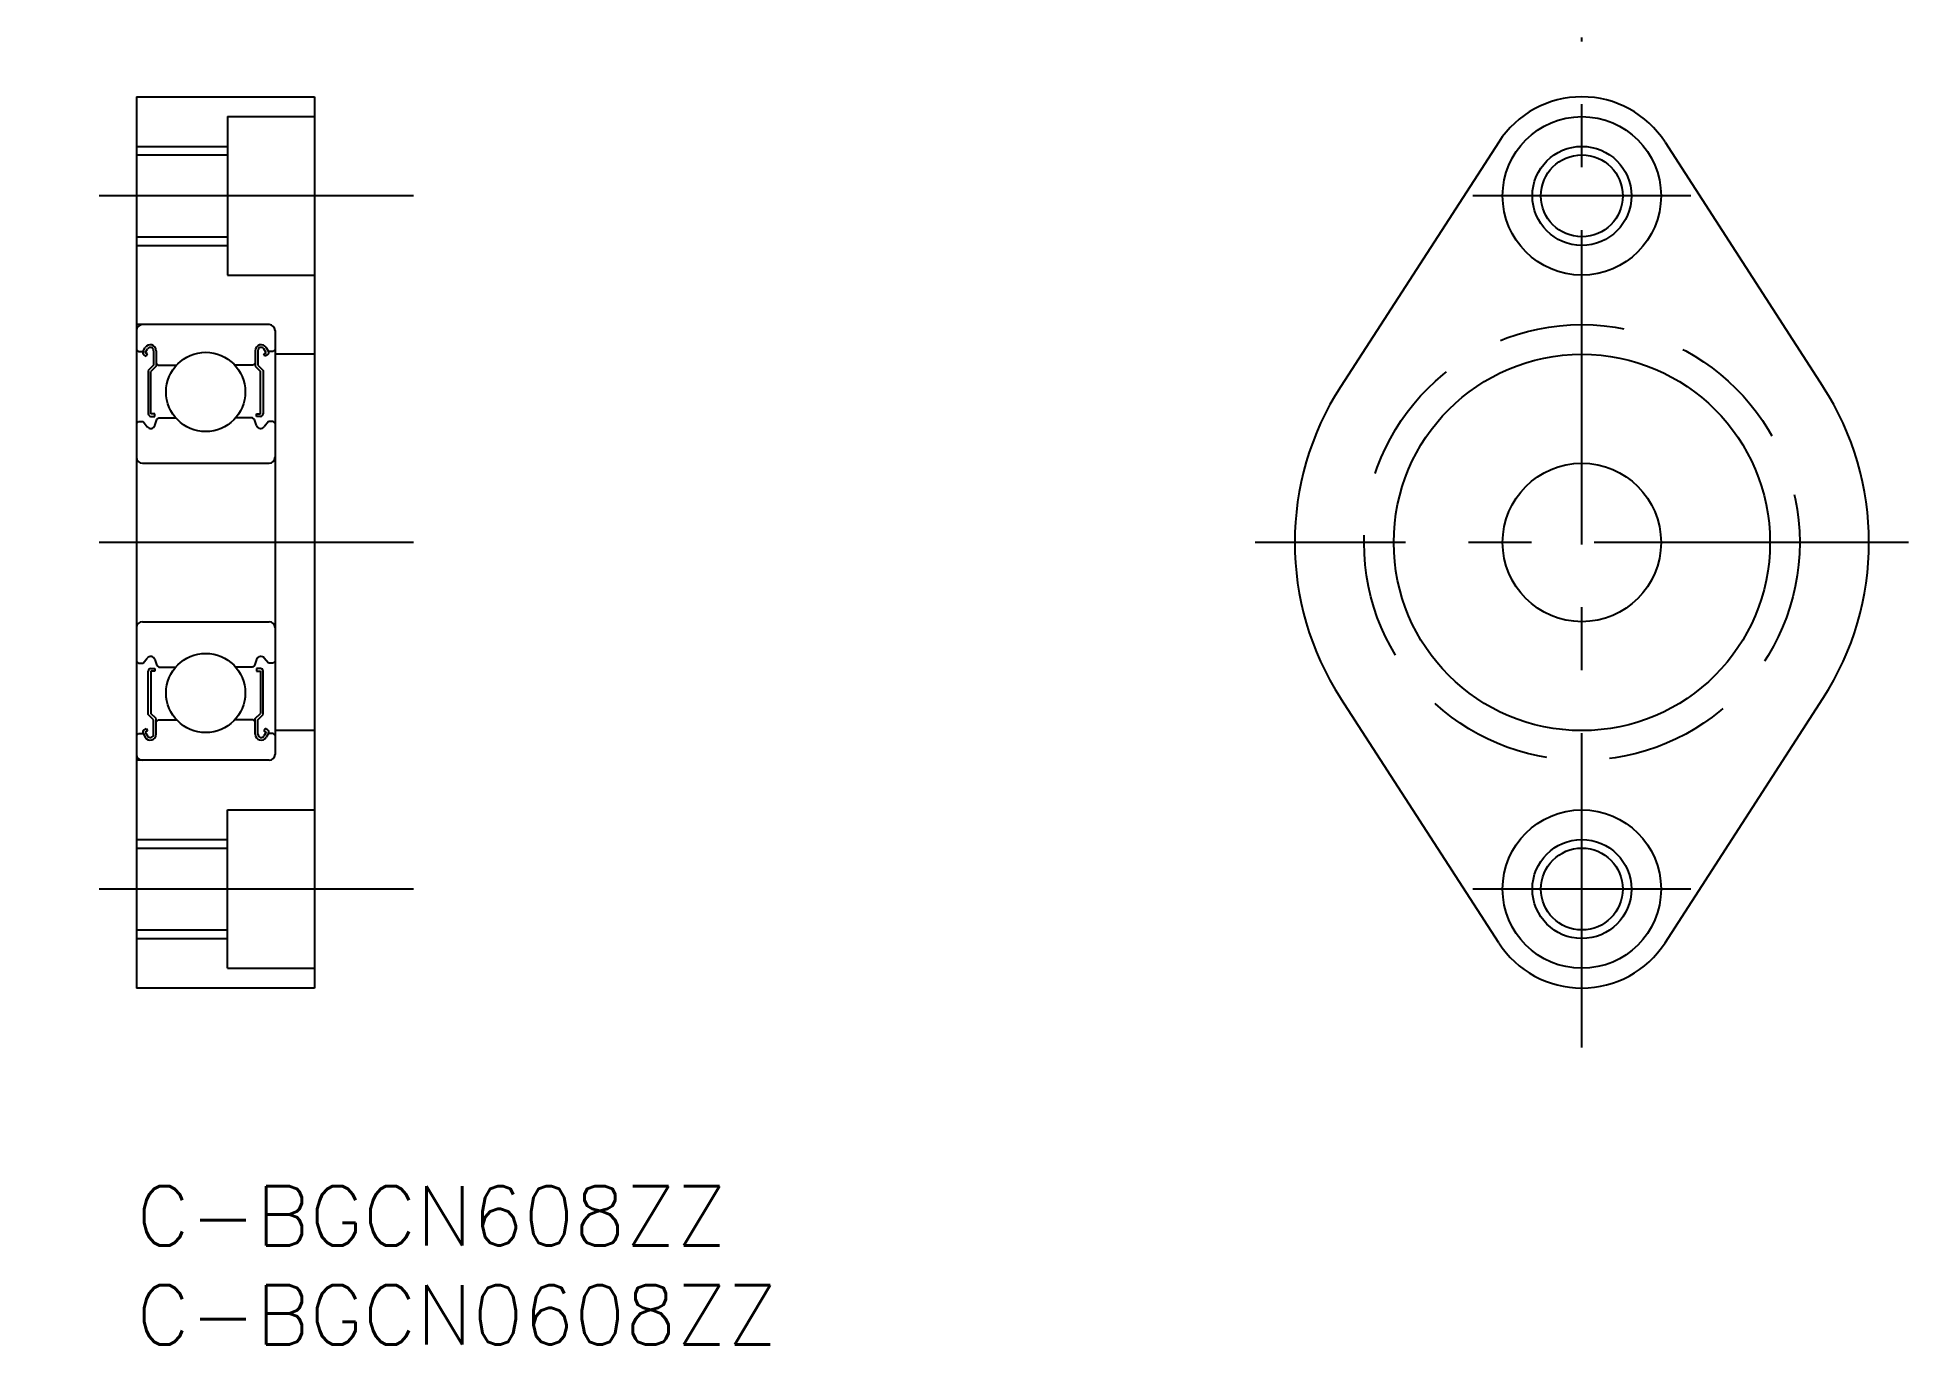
# Model space of a CAD drawing. Extents: x -5 to 89.5, y -8 to 58.
import ezdxf

# ---------------------------------------------------------------- set-up
doc = ezdxf.new("R2010")
doc.units = 0
doc.header["$LTSCALE"] = 0.5
doc.linetypes.add('CENTER', pattern=[50.8, 31.75, -6.35, 6.35, -6.35])
doc.linetypes.add('DASHED', pattern=[19.05, 12.7, -6.35])
for name, color, linetype in [('MSM_CENTER', 1, 'CENTER'), ('MSM_CONTINUOUS', 7, 'CONTINUOUS'), ('MSM_DASHED', 4, 'DASHED'), ('MSM_NARROW', 5, 'CONTINUOUS'), ('MSM_PART_NUMBER', 7, 'CONTINUOUS')]:
    doc.layers.add(name, color=color, linetype=linetype)
doc.styles.get("Standard").update_dxf_attribs({"font": 'txt.shx', "height": 3, "bigfont": 'bigfont.shx'})

# ---------------------------------------------------------------- blocks, each defined once
blk = doc.blocks.new('*U23')
at = {"layer": 'MSM_PART_NUMBER'}
blk.add_text('C-BGCN608ZZ', height=3, dxfattribs=at).set_placement((0, -3))
blk = doc.blocks.new('*U24')
at = {"layer": 'MSM_PART_NUMBER'}
blk.add_text('C-BGCN0608ZZ', height=3, dxfattribs=at).set_placement((0, -8))

msp = doc.modelspace()

# ---------------------------------------------------------------- linework, layer by layer
at = {"layer": 'MSM_CENTER'}
for p, q in [((73, 7), (73, 58)), ((14, 50), (-5, 50)), ((78.5, 50), (67.5, 50)), ((14, 32.5), (-5, 32.5)), ((89.5, 32.5), (56.5, 32.5)), ((14, 15), (-5, 15)), ((78.5, 15), (67.5, 15))]:
    msp.add_line(p, q, dxfattribs=at)
at = {"layer": 'MSM_CONTINUOUS'}
for p, q in [((0, 55), (9, 55)), ((0, 55), (0, 10)), ((9, 55), (9, 10)), ((4.6, 54), (9, 54)), ((4.6, 54), (4.6, 46)), ((0, 52.067), (4.6, 52.067)), ((68.801, 52.714), (60.823, 40.371)), ((77.199, 52.714), (85.177, 40.371)), ((0, 47.933), (4.6, 47.933)), ((4.6, 46), (9, 46)), ((6.7, 43.5), (0, 43.5)), ((7, 43.2), (7, 21.8)), ((0, 42.25), (0.1, 42.15)), ((0.1, 42.15), (0.333, 42.15)), ((0.334, 42.151), (0.444, 42.336)), ((0.382, 41.968), (0.498, 41.901)), ((0.449, 42.083), (0.559, 42.269)), ((0.564, 42.017), (0.449, 42.083)), ((0.498, 41.901), (0.564, 42.017)), ((0.867, 42.184), (0.867, 41.45)), ((1, 42.184), (1, 41.395)), ((6, 42.184), (6, 41.395)), ((6.133, 42.184), (6.133, 41.45)), ((6.436, 42.017), (6.551, 42.083)), ((6.502, 41.901), (6.436, 42.017)), ((6.551, 42.083), (6.441, 42.269)), ((6.618, 41.968), (6.502, 41.901)), ((6.666, 42.151), (6.556, 42.336)), ((6.9, 42.15), (6.667, 42.15)), ((7, 42.25), (6.9, 42.15)), ((9, 42), (7, 42)), ((0.867, 41.45), (0.6, 41.183)), ((0.6, 41.183), (0.6, 38.998)), ((1, 41.395), (0.733, 41.128)), ((0.733, 38.998), (0.733, 41.128)), ((1, 41.55), (1.1, 41.45)), ((1.1, 41.45), (2.024, 41.45)), ((5.9, 41.45), (4.976, 41.45)), ((6, 41.55), (5.9, 41.45)), ((6, 41.395), (6.267, 41.128)), ((6.133, 41.45), (6.4, 41.183)), ((6.267, 38.998), (6.267, 41.128)), ((6.4, 41.183), (6.4, 38.998)), ((0.933, 38.998), (0.733, 38.998)), ((0.733, 38.865), (0.933, 38.865)), ((0.933, 38.865), (0.933, 38.998)), ((1.039, 38.706), (1.139, 38.8)), ((1.139, 38.8), (1.98, 38.8)), ((5.861, 38.8), (5.02, 38.8)), ((5.961, 38.706), (5.861, 38.8)), ((6.067, 38.998), (6.267, 38.998)), ((6.067, 38.865), (6.067, 38.998)), ((6.267, 38.865), (6.067, 38.865)), ((0, 38.5), (0.1, 38.6)), ((0.1, 38.6), (0.333, 38.6)), ((0.333, 38.6), (0.546, 38.34)), ((0.929, 38.405), (1.039, 38.706)), ((6.071, 38.405), (5.961, 38.706)), ((6.667, 38.6), (6.454, 38.34)), ((6.9, 38.6), (6.667, 38.6)), ((7, 38.5), (6.9, 38.6)), ((0.3, 36.5), (6.7, 36.5)), ((0.3, 28.5), (6.7, 28.5)), ((0, 26.5), (0.1, 26.4)), ((0.333, 26.4), (0.546, 26.66)), ((0.929, 26.595), (1.039, 26.294)), ((6.071, 26.595), (5.961, 26.294)), ((6.667, 26.4), (6.454, 26.66)), ((7, 26.5), (6.9, 26.4)), ((0.1, 26.4), (0.333, 26.4)), ((0.6, 23.817), (0.6, 26.002)), ((0.733, 26.135), (0.933, 26.135)), ((0.733, 26.002), (0.733, 23.872)), ((0.933, 26.002), (0.733, 26.002)), ((0.933, 26.135), (0.933, 26.002)), ((1.039, 26.294), (1.139, 26.2)), ((1.139, 26.2), (1.98, 26.2)), ((5.861, 26.2), (5.02, 26.2)), ((5.961, 26.294), (5.861, 26.2)), ((6.067, 26.135), (6.067, 26.002)), ((6.267, 26.135), (6.067, 26.135)), ((6.067, 26.002), (6.267, 26.002)), ((6.267, 26.002), (6.267, 23.872)), ((6.4, 23.817), (6.4, 26.002)), ((6.9, 26.4), (6.667, 26.4)), ((68.801, 12.286), (60.823, 24.629)), ((77.199, 12.286), (85.177, 24.629)), ((0.867, 23.55), (0.6, 23.817)), ((1, 23.605), (0.733, 23.872)), ((6, 23.605), (6.267, 23.872)), ((6.133, 23.55), (6.4, 23.817)), ((0, 22.75), (0.1, 22.85)), ((0.1, 22.85), (0.333, 22.85)), ((0.334, 22.849), (0.444, 22.664)), ((0.382, 23.032), (0.498, 23.099)), ((0.564, 22.983), (0.449, 22.917)), ((0.449, 22.917), (0.559, 22.731)), ((0.498, 23.099), (0.564, 22.983)), ((0.867, 22.816), (0.867, 23.55)), ((1, 22.816), (1, 23.605)), ((1, 23.45), (1.1, 23.55)), ((1.1, 23.55), (2.024, 23.55)), ((5.9, 23.55), (4.976, 23.55)), ((6, 23.45), (5.9, 23.55)), ((6, 22.816), (6, 23.605)), ((6.133, 22.816), (6.133, 23.55)), ((6.502, 23.099), (6.436, 22.983)), ((6.436, 22.983), (6.551, 22.917)), ((6.551, 22.917), (6.441, 22.731)), ((6.618, 23.032), (6.502, 23.099)), ((6.666, 22.849), (6.556, 22.664)), ((6.9, 22.85), (6.667, 22.85)), ((7, 22.75), (6.9, 22.85)), ((9, 23), (7, 23)), ((6.7, 21.5), (0, 21.5)), ((4.6, 19), (9, 19)), ((4.6, 11), (4.6, 19)), ((0, 17.067), (4.6, 17.067)), ((0, 12.933), (4.6, 12.933)), ((4.6, 11), (9, 11)), ((9, 10), (0, 10))]:
    msp.add_line(p, q, dxfattribs=at)
for centre, radius in [((73, 50), 4), ((73, 50), 2.067), ((3.5, 40.1), 2), ((73, 32.5), 9.5), ((73, 32.5), 4), ((3.5, 24.9), 2), ((73, 15), 4), ((73, 15), 2.067)]:
    msp.add_circle(centre, radius, dxfattribs=at)
for centre, radius, start, end in [((73, 50), 5, 32.87835, 147.12165), ((0.3, 43.2), 0.3, 90, 180), ((6.7, 43.2), 0.3, 0, 90), ((0.449, 42.083), 0.133, 149.38257, 240.00834), ((0.701, 42.184), 0.299, 0, 149.38257), ((0.701, 42.184), 0.166, 0, 149.3789), ((6.299, 42.184), 0.299, 30.61743, 180), ((6.299, 42.184), 0.166, 30.6211, 180), ((6.551, 42.083), 0.133, 299.99166, 30.61743), ((73, 32.5), 14.5, 147.12165, 212.87835), ((73, 32.5), 14.5, 327.12165, 32.87835), ((0.733, 38.998), 0.133, 180.00005, 270.00003), ((6.267, 38.998), 0.133, 269.99997, 359.99995), ((0.719, 38.482), 0.224, 219.27661, 340.00005), ((6.281, 38.482), 0.224, 199.99995, 320.72339), ((0.3, 36.8), 0.3, 180, 270), ((6.7, 36.8), 0.3, 270, 0), ((0.3, 28.2), 0.3, 90, 180), ((6.7, 28.2), 0.3, 0, 90), ((0.719, 26.518), 0.224, 19.99995, 140.72339), ((6.281, 26.518), 0.224, 39.27661, 160.00005), ((0.733, 26.002), 0.133, 89.99997, 179.99995), ((6.267, 26.002), 0.133, 0.00005, 90.00003), ((0.449, 22.917), 0.133, 119.99166, 210.61743), ((0.701, 22.816), 0.299, 210.61743, 0), ((0.701, 22.816), 0.166, 210.6211, 0), ((6.299, 22.816), 0.299, 180, 329.38257), ((6.299, 22.816), 0.166, 180, 329.3789), ((6.551, 22.917), 0.133, 329.38257, 60.00834), ((0.3, 21.8), 0.3, 180, 270), ((6.7, 21.8), 0.3, 270, 0), ((73, 15), 5, 212.87835, 327.12165)]:
    msp.add_arc(centre, radius, start, end, dxfattribs=at)
at = {"layer": 'MSM_DASHED'}
msp.add_circle((73, 32.5), 11, dxfattribs=at)
at = {"layer": 'MSM_NARROW'}
for p, q in [((0, 52.5), (4.6, 52.5)), ((0, 47.5), (4.6, 47.5)), ((0, 17.5), (4.6, 17.5)), ((0, 12.5), (4.6, 12.5))]:
    msp.add_line(p, q, dxfattribs=at)
for centre in [(73, 50), (73, 15)]:
    msp.add_circle(centre, 2.5, dxfattribs=at)

# ---------------------------------------------------------------- block references
at = {"layer": 'MSM_CONTINUOUS'}
for name in ['*U23', '*U24']:
    msp.add_blockref(name, (0, 0), dxfattribs=at)

doc.saveas('drawing.dxf')
